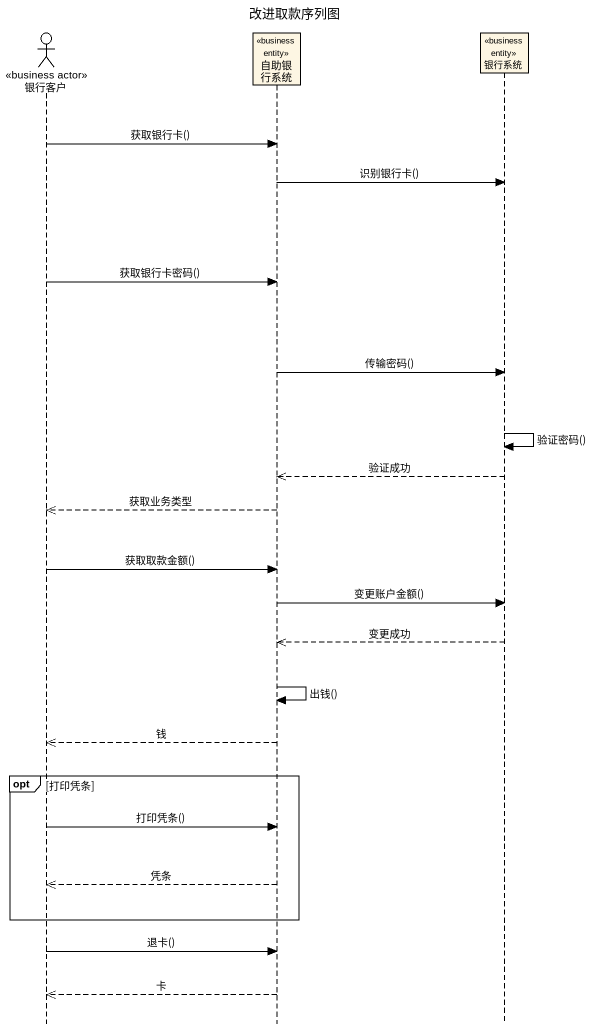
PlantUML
@startuml
title 改进取款序列图
hide footbox
actor 银行客户 <<business actor>>
participant 自助银行系统 <<business entity>>
participant 银行系统 <<business entity>>

银行客户 -> 自助银行系统 : 获取银行卡()
自助银行系统 -> 银行系统 : 识别银行卡()
银行客户 -> 自助银行系统 : 获取银行卡密码()
自助银行系统 -> 银行系统 : 传输密码()
银行系统 -> 银行系统 : 验证密码()
银行系统 -->> 自助银行系统 : 验证成功
自助银行系统 -->> 银行客户 : 获取业务类型
银行客户 -> 自助银行系统 : 获取取款金额()
自助银行系统 -> 银行系统 : 变更账户金额()
银行系统 -->> 自助银行系统 : 变更成功
自助银行系统 -> 自助银行系统 : 出钱()
自助银行系统 -->> 银行客户 : 钱
opt 打印凭条
  银行客户 -> 自助银行系统 : 打印凭条()
  自助银行系统 -->> 银行客户 : 凭条
end
银行客户 -> 自助银行系统 : 退卡()
自助银行系统 -->> 银行客户 : 卡
@enduml
